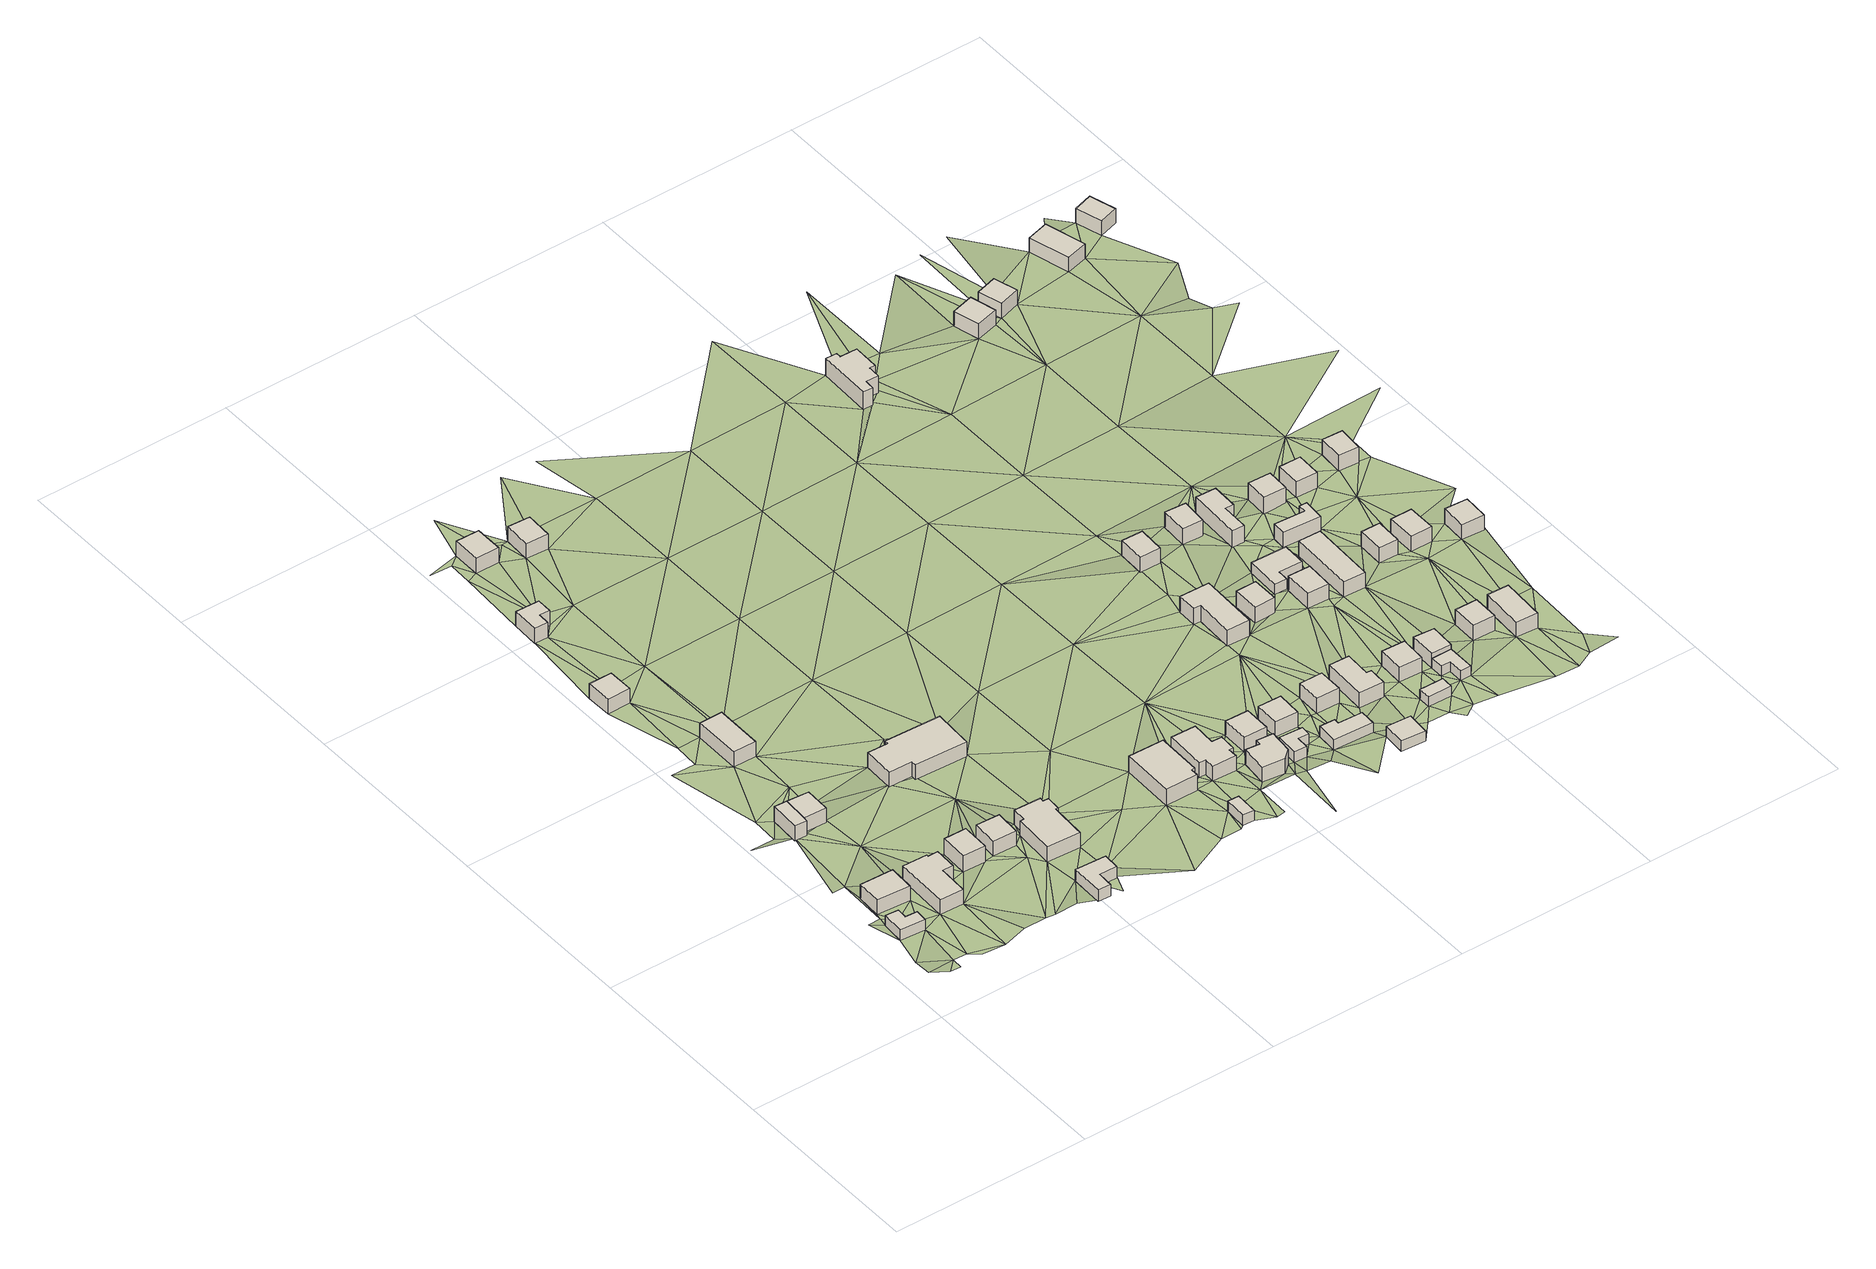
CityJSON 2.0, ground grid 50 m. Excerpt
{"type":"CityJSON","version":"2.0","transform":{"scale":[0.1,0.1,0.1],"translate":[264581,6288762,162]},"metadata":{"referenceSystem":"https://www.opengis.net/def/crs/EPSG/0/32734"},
"CityObjects":{
"building1":{"type":"Building","attributes":{"building":"cabin","building:levels":"1","building_height":2.8,"roof_height":167.55,"ground_height":164.75,"plus_code":"4FRWFFP8+559"},"geometry":[{"type":"Solid","lod":"1","boundaries":[[[[0,1,2,3]],[[1,4,5,2]],[[4,6,7,5]],[[6,8,9,7]],[[8,10,11,9]],[[10,0,3,11]],[[3,2,5,7,9,11]],[[10,8,6,4,1,0]]]]}]},
"building2":{"type":"Building","attributes":{"address":"75 Palm Lane Mamre 7347 Cape Town","building":"house","building:levels":"1","building_height":4.1,"roof_height":168.85,"ground_height":164.75,"plus_code":"4FRWFFP8+662"},"geometry":[{"type":"Solid","lod":"1","boundaries":[[[[12,13,14,15]],[[13,16,17,14]],[[16,18,19,17]],[[18,12,15,19]],[[15,14,17,19]],[[18,16,13,12]]]]}]},
"building3":{"type":"Building","attributes":{"address":"Mamre 7347 Cape Town","building":"garage","building:levels":"1","building_height":4.1,"roof_height":167.62,"ground_height":163.52,"plus_code":"4FRWFFP8+866"},"geometry":[{"type":"Solid","lod":"1","boundaries":[[[[20,21,22,23]],[[21,24,25,22]],[[24,26,27,25]],[[26,28,29,27]],[[28,20,23,29]],[[23,22,25,27,29]],[[28,26,24,21,20]]]]}]},
"building4":{"type":"Building","attributes":{"address":"77 Palm Lane Mamre 7347 Cape Town","building":"house","building:levels":"1","building_height":4.1,"roof_height":168.85,"ground_height":164.75,"plus_code":"4FRWFFP8+56H"},"geometry":[{"type":"Solid","lod":"1","boundaries":[[[[30,31,32,33]],[[31,34,35,32]],[[34,36,37,35]],[[36,38,39,37]],[[38,40,41,39]],[[40,42,43,41]],[[42,44,45,43]],[[44,30,33,45]],[[33,32,35,37,39,41,43,45]],[[44,42,40,38,36,34,31,30]]]]}]},
"building5":{"type":"Building","attributes":{"address":"76 Palm Lane Mamre 7347 Cape Town","building":"house","building:levels":"1","building_height":4.1,"roof_height":167.62,"ground_height":163.52,"plus_code":"4FRWFFP8+868"},"geometry":[{"type":"Solid","lod":"1","boundaries":[[[[20,28,29,23]],[[28,46,47,29]],[[46,48,49,47]],[[48,20,23,49]],[[23,29,47,49]],[[48,46,28,20]]]]}]},
"building6":{"type":"Building","attributes":{"address":"18 Olyf Lane Mamre 7347 Cape Town","building":"house","building:levels":"1","building_height":4.1,"roof_height":167.04,"ground_height":162.94,"plus_code":"4FRWFFP8+G5H"},"geometry":[{"type":"Solid","lod":"1","boundaries":[[[[50,51,52,53]],[[51,54,55,52]],[[54,56,57,55]],[[56,50,53,57]],[[53,52,55,57]],[[56,54,51,50]]]]}]},
"building7":{"type":"Building","attributes":{"address":"79 Palm Lane Mamre 7347 Cape Town","building":"house","building:levels":"1","building_height":4.1,"roof_height":169.18,"ground_height":165.08,"plus_code":"4FRWFFP8+682"},"geometry":[{"type":"Solid","lod":"1","boundaries":[[[[58,59,60,61]],[[59,62,63,60]],[[62,64,65,63]],[[64,58,61,65]],[[61,60,63,65]],[[64,62,59,58]]]]}]},
"building8":{"type":"Building","attributes":{"address":"Olyf Lane Mamre 7347 Cape Town","building":"house","building:levels":"1","building_height":4.1,"roof_height":167.19,"ground_height":163.09,"plus_code":"4FRWFFP8+C6G"},"geometry":[{"type":"Solid","lod":"1","boundaries":[[[[66,67,68,69]],[[67,70,71,68]],[[70,72,73,71]],[[72,66,69,73]],[[69,68,71,73]],[[72,70,67,66]]]]}]},
"building9":{"type":"Building","attributes":{"address":"81 Palm Lane Mamre 7347 Cape Town","building":"house","building:levels":"1","building_height":4.1,"roof_height":169.18,"ground_height":165.08,"plus_code":"4FRWFFP8+684"},"geometry":[{"type":"Solid","lod":"1","boundaries":[[[[74,75,76,77]],[[75,78,79,76]],[[78,80,81,79]],[[80,74,77,81]],[[77,76,79,81]],[[80,78,75,74]]]]}]},
"building10":{"type":"Building","attributes":{"address":"11 Manna Lane Mamre 7347 Mamre, Cape Town","building":"house","building:levels":"1","building_height":4.1,"roof_height":167.03,"ground_height":162.93,"plus_code":"4FRWFFP8+J6C"},"geometry":[{"type":"Solid","lod":"1","boundaries":[[[[82,83,84,85]],[[83,86,87,84]],[[86,88,89,87]],[[88,90,91,89]],[[90,92,93,91]],[[92,82,85,93]],[[85,84,87,89,91,93]],[[92,90,88,86,83,82]]]]}]},
"building11":{"type":"Building","attributes":{"building":"cabin","building:levels":"1","building_height":2.8,"roof_height":168.33,"ground_height":165.53,"plus_code":"4FRWFFP8+498"},"geometry":[{"type":"Solid","lod":"1","boundaries":[[[[94,95,96,97]],[[95,98,99,96]],[[98,100,101,99]],[[100,102,103,101]],[[102,104,105,103]],[[104,94,97,105]],[[97,96,99,101,103,105]],[[104,102,100,98,95,94]]]]}]},
"building12":{"type":"Building","attributes":{"address":"83 Paradise Lane Mamre 7347 Cape Town","building":"house","building:levels":"1","building_height":4.1,"roof_height":169.18,"ground_height":165.08,"plus_code":"4FRWFFP8+59G"},"geometry":[{"type":"Solid","lod":"1","boundaries":[[[[106,107,108,109]],[[107,110,111,108]],[[110,112,113,111]],[[112,114,115,113]],[[114,116,117,115]],[[116,118,119,117]],[[118,120,121,119]],[[120,122,123,121]],[[122,124,125,123]],[[124,106,109,125]],[[109,108,111,113,115,117,119,121,123,125]],[[124,122,120,118,116,114,112,110,107,106]]]]}]},
"building13":{"type":"Building","attributes":{"address":"36 Manna Lane Mamre 7347 Cape Town","building":"house","building:levels":"1","building_height":4.1,"roof_height":166.88,"ground_height":162.78,"plus_code":"4FRWFFP8+P67"},"geometry":[{"type":"Solid","lod":"1","boundaries":[[[[126,127,128,129]],[[127,130,131,128]],[[130,132,133,131]],[[132,126,129,133]],[[129,128,131,133]],[[132,130,127,126]]]]}]},
"building14":{"type":"Building","attributes":{"address":"Mamre Community Centre Paradise Lane Mamre 7347 Cape Town","building":"yes","building:levels":"1","amenity":"community_centre","building_height":4.1,"roof_height":167.95,"ground_height":163.85,"plus_code":"4FRWFFP8+89C"},"geometry":[{"type":"Solid","lod":"1","boundaries":[[[[134,135,136,137]],[[135,138,139,136]],[[138,140,141,139]],[[140,142,143,141]],[[142,144,145,143]],[[144,146,147,145]],[[146,148,149,147]],[[148,134,137,149]],[[137,136,139,141,143,145,147,149]],[[148,146,144,142,140,138,135,134]]]]}]},
"building15":{"type":"Building","attributes":{"address":"34 Manna Lane Mamre 7347 Cape Town","building":"house","building:levels":"1","building_height":4.1,"roof_height":166.88,"ground_height":162.78,"plus_code":"4FRWFFP8+P73"},"geometry":[{"type":"Solid","lod":"1","boundaries":[[[[150,151,152,153]],[[151,154,155,152]],[[154,156,157,155]],[[156,150,153,157]],[[153,152,155,157]],[[156,154,151,150]]]]}]},
"building16":{"type":"Building","attributes":{"building":"cabin","building:levels":"1","building_height":2.8,"roof_height":168.75,"ground_height":165.95,"plus_code":"4FRWFFP8+4G4"},"geometry":[{"type":"Solid","lod":"1","boundaries":[[[[158,159,160,161]],[[159,162,163,160]],[[162,164,165,163]],[[164,158,161,165]],[[161,160,163,165]],[[164,162,159,158]]]]}]},
"building17":{"type":"Building","attributes":{"address":"87 Palm Lane Mamre 7347 Cape Town","building":"house","building:levels":"1","building_height":4.1,"roof_height":169.77,"ground_height":165.67,"plus_code":"4FRWFFP8+5GJ"},"geometry":[{"type":"Solid","lod":"1","boundaries":[[[[166,167,168,169]],[[167,170,171,168]],[[170,172,173,171]],[[172,174,175,173]],[[174,176,177,175]],[[176,166,169,177]],[[169,168,171,173,175,177]],[[176,174,172,170,167,166]]]]}]},
"building18":{"type":"Building","attributes":{"address":"89 Palm Lane Mamre 7347 Cape Town","building":"house","building:levels":"1","building_height":4.1,"roof_height":169.77,"ground_height":165.67,"plus_code":"4FRWFFP8+5H6"},"geometry":[{"type":"Solid","lod":"1","boundaries":[[[[178,179,180,181]],[[179,182,183,180]],[[182,184,185,183]],[[184,186,187,185]],[[186,188,189,187]],[[188,190,191,189]],[[190,192,193,191]],[[192,194,195,193]],[[194,196,197,195]],[[196,178,181,197]],[[181,180,183,185,187,189,191,193,195,197]],[[196,194,192,190,188,186,184,182,179,178]]]]}]},
"building19":{"type":"Building","attributes":{"building":"house","building:levels":"1","building_height":4.1,"roof_height":169.77,"ground_height":165.67,"plus_code":"4FRWFFP8+4HX"},"geometry":[{"type":"Solid","lod":"1","boundaries":[[[[198,199,200,201]],[[199,202,203,200]],[[202,204,205,203]],[[204,206,207,205]],[[206,208,209,207]],[[208,210,211,209]],[[210,198,201,211]],[[201,200,203,205,207,209,211]],[[210,208,206,204,202,199,198]]]]}]},
"building20":{"type":"Building","attributes":{"address":"91 Palm Lane Mamre 7347 Cape Town","building":"house","building:levels":"1","building_height":4.1,"roof_height":169.77,"ground_height":165.67,"plus_code":"4FRWFFP8+5JC"},"geometry":[{"type":"Solid","lod":"1","boundaries":[[[[212,213,214,215]],[[213,216,217,214]],[[216,218,219,217]],[[218,212,215,219]],[[215,214,217,219]],[[218,216,213,212]]]]}]},
"building21":{"type":"Building","attributes":{"building":"cabin","building:levels":"1","building_height":2.8,"roof_height":168.46,"ground_height":165.66,"plus_code":"4FRWFFP8+4JP"},"geometry":[{"type":"Solid","lod":"1","boundaries":[[[[220,221,222,223]],[[221,224,225,222]],[[224,226,227,225]],[[226,228,229,227]],[[228,230,231,229]],[[230,220,223,231]],[[223,222,225,227,229,231]],[[230,228,226,224,221,220]]]]}]},
"building22":{"type":"Building","attributes":{"address":"93 Palm Lane Mamre 7347 Cape Town","building":"house","building:levels":"1","building_height":4.1,"roof_height":169.76,"ground_height":165.66,"plus_code":"4FRWFFP8+5JH"},"geometry":[{"type":"Solid","lod":"1","boundaries":[[[[232,233,234,235]],[[233,236,237,234]],[[236,238,239,237]],[[238,232,235,239]],[[235,234,237,239]],[[238,236,233,232]]]]}]},
"building23":{"type":"Building","attributes":{"building":"cabin","building:levels":"1","building_height":2.8,"roof_height":168.46,"ground_height":165.66,"plus_code":"4FRWFFP8+4MG"},"geometry":[{"type":"Solid","lod":"1","boundaries":[[[[240,241,242,243]],[[241,244,245,242]],[[244,246,247,245]],[[246,248,249,247]],[[248,250,251,249]],[[250,240,243,251]],[[243,242,245,247,249,251]],[[250,248,246,244,241,240]]]]}]},
"building24":{"type":"Building","attributes":{"address":"95 Palm Lane Mamre 7347 Cape Town","building":"house","building:levels":"1","building_height":4.1,"roof_height":169.76,"ground_height":165.66,"plus_code":"4FRWFFP8+5MH"},"geometry":[{"type":"Solid","lod":"1","boundaries":[[[[252,253,254,255]],[[253,256,257,254]],[[256,258,259,257]],[[258,252,255,259]],[[255,254,257,259]],[[258,256,253,252]]]]}]},
"building25":{"type":"Building","attributes":{"building":"cabin","building:levels":"1","building_height":2.8,"roof_height":168.86,"ground_height":166.06,"plus_code":"4FRWFFP8+3PV"},"geometry":[{"type":"Solid","lod":"1","boundaries":[[[[260,261,262,263]],[[261,264,265,262]],[[264,266,267,265]],[[266,260,263,267]],[[263,262,265,267]],[[266,264,261,260]]]]}]},
"building26":{"type":"Building","attributes":{"address":"82 Palm Lane Mamre 7347 Cape Town","building":"house","building:levels":"1","building_height":4.1,"roof_height":169.67,"ground_height":165.57,"plus_code":"4FRWFFP8+7MP"},"geometry":[{"type":"Solid","lod":"1","boundaries":[[[[268,269,270,271]],[[269,272,273,270]],[[272,274,275,273]],[[274,276,277,275]],[[276,278,279,277]],[[278,268,271,279]],[[271,270,273,275,277,279]],[[278,276,274,272,269,268]]]]}]},
"building27":{"type":"Building","attributes":{"address":"97 Palm Lane Mamre 7347 Cape Town","building":"house","building:levels":"1","building_height":4.1,"roof_height":169.76,"ground_height":165.66,"plus_code":"4FRWFFP8+5PG"},"geometry":[{"type":"Solid","lod":"1","boundaries":[[[[280,281,282,283]],[[281,284,285,282]],[[284,286,287,285]],[[286,288,289,287]],[[288,290,291,289]],[[290,280,283,291]],[[283,282,285,287,289,291]],[[290,288,286,284,281,280]]]]}]},
"building28":{"type":"Building","attributes":{"building":"cabin","building:levels":"1","building_height":2.8,"roof_height":168.95,"ground_height":166.15,"plus_code":"4FRWFFP8+4QF"},"geometry":[{"type":"Solid","lod":"1","boundaries":[[[[292,293,294,295]],[[293,296,297,294]],[[296,298,299,297]],[[298,292,295,299]],[[295,294,297,299]],[[298,296,293,292]]]]}]},
"building29":{"type":"Building","attributes":{"address":"39 Olyf Lane Mamre 7347 Cape Town","building":"house","building:levels":"1","building_height":4.1,"roof_height":168.87,"ground_height":164.77,"plus_code":"4FRWFFP8+9MX"},"geometry":[{"type":"Solid","lod":"1","boundaries":[[[[300,301,302,303]],[[301,304,305,302]],[[304,306,307,305]],[[306,300,303,307]],[[303,302,305,307]],[[306,304,301,300]]]]}]},
"building30":{"type":"Building","attributes":{"address":"84 Palm Lane Mamre 7347 Cape Town","building":"house","building:levels":"1","building_height":4.1,"roof_height":169.67,"ground_height":165.57,"plus_code":"4FRWFFP8+7PW"},"geometry":[{"type":"Solid","lod":"1","boundaries":[[[[308,309,310,311]],[[309,312,313,310]],[[312,314,315,313]],[[314,308,311,315]],[[311,310,313,315]],[[314,312,309,308]]]]}]},
"building31":{"type":"Building","attributes":{"address":"99 Palm Lane Mamre 7347 Cape Town","building":"house","building:levels":"1","building_height":4.1,"roof_height":170.25,"ground_height":166.15,"plus_code":"4FRWFFP8+5Q8"},"geometry":[{"type":"Solid","lod":"1","boundaries":[[[[316,317,318,319]],[[317,320,321,318]],[[320,322,323,321]],[[322,316,319,323]],[[319,318,321,323]],[[322,320,317,316]]]]}]},
"building32":{"type":"Building","attributes":{"building":"cabin","building:levels":"1","building_height":2.8,"roof_height":168.95,"ground_height":166.15,"plus_code":"4FRWFFP8+4RJ"},"geometry":[{"type":"Solid","lod":"1","boundaries":[[[[324,325,326,327]],[[325,328,329,326]],[[328,330,331,329]],[[330,332,333,331]],[[332,334,335,333]],[[334,324,327,335]],[[327,326,329,331,333,335]],[[334,332,330,328,325,324]]]]}]},
"building33":{"type":"Building","attributes":{"address":"101 Palm Lane Mamre 7347 Cape Town","building":"house","building:levels":"1","building_height":4.1,"roof_height":170.25,"ground_height":166.15,"plus_code":"4FRWFFP8+5R6"},"geometry":[{"type":"Solid","lod":"1","boundaries":[[[[324,336,337,338]],[[336,339,340,337]],[[339,325,341,340]],[[325,324,338,341]],[[338,337,340,341]],[[325,339,336,324]]]]}]},
"building34":{"type":"Building","attributes":{"address":"86 Palm Lane Mamre 7347 Cape Town","building":"house","building:levels":"1","building_height":4.1,"roof_height":170.26,"ground_height":166.16,"plus_code":"4FRWFFP8+7QF"},"geometry":[{"type":"Solid","lod":"1","boundaries":[[[[342,343,344,345]],[[343,346,347,344]],[[346,348,349,347]],[[348,342,345,349]],[[345,344,347,349]],[[348,346,343,342]]]]}]},
"building35":{"type":"Building","attributes":{"address":"26 Manna Lane Mamre 7347 Cape Town","building":"house","building:levels":"1","building_height":4.1,"roof_height":168.48,"ground_height":164.38,"plus_code":"4FRWFFP8+MJX"},"geometry":[{"type":"Solid","lod":"1","boundaries":[[[[350,351,352,353]],[[351,354,355,352]],[[354,356,357,355]],[[356,358,359,357]],[[358,360,361,359]],[[360,362,363,361]],[[362,364,365,363]],[[364,366,367,365]],[[366,368,369,367]],[[368,350,353,369]],[[353,352,355,357,359,361,363,365,367,369]],[[368,366,364,362,360,358,356,354,351,350]]]]}]},
"building36":{"type":"Building","attributes":{"building":"cabin","building:levels":"1","building_height":2.8,"roof_height":168.88,"ground_height":166.08,"plus_code":"4FRWFFP8+8Q7"},"geometry":[{"type":"Solid","lod":"1","boundaries":[[[[370,371,372,373]],[[371,374,375,372]],[[374,376,377,375]],[[376,378,379,377]],[[378,380,381,379]],[[380,370,373,381]],[[373,372,375,377,379,381]],[[380,378,376,374,371,370]]]]}]},
"building37":{"type":"Building","attributes":{"address":"37 Olyf Lane Mamre 7347 Cape Town","building":"house","building:levels":"1","building_height":4.1,"roof_height":169.69,"ground_height":165.59,"plus_code":"4FRWFFP8+9PX"},"geometry":[{"type":"Solid","lod":"1","boundaries":[[[[382,383,384,385]],[[383,386,387,384]],[[386,388,389,387]],[[388,382,385,389]],[[385,384,387,389]],[[388,386,383,382]]]]}]},
"building38":{"type":"Building","attributes":{"address":"35 Olyf Lane Mamre 7347 Cape Town","building":"house","building:levels":"1","building_height":4.1,"roof_height":170.18,"ground_height":166.08,"plus_code":"4FRWFFP8+9QF"},"geometry":[{"type":"Solid","lod":"1","boundaries":[[[[390,391,392,393]],[[391,394,395,392]],[[394,396,397,395]],[[396,398,399,397]],[[398,400,401,399]],[[400,390,393,401]],[[393,392,395,397,399,401]],[[400,398,396,394,391,390]]]]}]},
"building39":{"type":"Building","attributes":{"address":"88 Palm Lane Mamre 7347 Cape Town","building":"house","building:levels":"1","building_height":4.1,"roof_height":170.26,"ground_height":166.16,"plus_code":"4FRWFFP8+7RJ"},"geometry":[{"type":"Solid","lod":"1","boundaries":[[[[402,403,404,405]],[[403,406,407,404]],[[406,408,409,407]],[[408,402,405,409]],[[405,404,407,409]],[[408,406,403,402]]]]}]},
"building40":{"type":"Building","attributes":{"address":"103 Palm Lane Mamre 7347 Cape Town","building":"house","building:levels":"1","building_height":4.1,"roof_height":170.77,"ground_height":166.67,"plus_code":"4FRWFFP8+5V6"},"geometry":[{"type":"Solid","lod":"1","boundaries":[[[[410,411,412,413]],[[411,414,415,412]],[[414,416,417,415]],[[416,410,413,417]],[[413,412,415,417]],[[416,414,411,410]]]]}]},
"building41":{"type":"Building","attributes":{"building":"yes","building:levels":"1","building_height":4.1,"roof_height":170.18,"ground_height":166.08,"plus_code":"4FRWFFP8+8RM"},"geometry":[{"type":"Solid","lod":"1","boundaries":[[[[418,419,420,421]],[[419,422,423,420]],[[422,424,425,423]],[[424,426,427,425]],[[426,428,429,427]],[[428,418,421,429]],[[421,420,423,425,427,429]],[[428,426,424,422,419,418]]]]}]},
"building42":{"type":"Building","attributes":{"address":"105 Palm Lane Mamre 7347 Cape Town","building":"house","building:levels":"1","building_height":4.1,"roof_height":170.77,"ground_height":166.67,"plus_code":"4FRWFFP8+5V5"},"geometry":[{"type":"Solid","lod":"1","boundaries":[[[[430,431,432,433]],[[431,434,435,432]],[[434,436,437,435]],[[436,430,433,437]],[[433,432,435,437]],[[436,434,431,430]]]]}]},
"building43":{"type":"Building","attributes":{"address":"33 Olyf Lane Mamre 7347 Cape Town","building":"house","building:levels":"1","building_height":4.1,"roof_height":170.18,"ground_height":166.08,"plus_code":"4FRWFFP8+9RP"},"geometry":[{"type":"Solid","lod":"1","boundaries":[[[[438,439,440,441]],[[439,442,443,440]],[[442,444,445,443]],[[444,438,441,445]],[[441,440,443,445]],[[444,442,439,438]]]]}]},
"building44":{"type":"Building","attributes":{"address":"90 Palm Lane Mamre 7347 Cape Town","building":"house","building:levels":"1","building_height":4.1,"roof_height":170.75,"ground_height":166.65,"plus_code":"4FRWFFP8+7VJ"},"geometry":[{"type":"Solid","lod":"1","boundaries":[[[[446,447,448,449]],[[447,450,451,448]],[[450,452,453,451]],[[452,446,449,453]],[[449,448,451,453]],[[452,450,447,446]]]]}]},
"building45":{"type":"Building","attributes":{"address":"92 Palm Lane Mamre 7347 Cape Town","building":"house","building:levels":"1","building_height":4.1,"roof_height":170.75,"ground_height":166.65,"plus_code":"4FRWFFP8+7VH"},"geometry":[{"type":"Solid","lod":"1","boundaries":[[[[454,455,456,457]],[[455,458,459,456]],[[458,460,461,459]],[[460,454,457,461]],[[457,456,459,461]],[[460,458,455,454]]]]}]},
"building46":{"type":"Building","attributes":{"address":"31 Olyf Lane Mamre 7347 Cape Town","building":"house","building:levels":"1","building_height":4.1,"roof_height":170.77,"ground_height":166.67,"plus_code":"4FRWFFP8+9VJ"},"geometry":[{"type":"Solid","lod":"1","boundaries":[[[[462,463,464,465]],[[463,466,467,464]],[[466,468,469,467]],[[468,462,465,469]],[[465,464,467,469]],[[468,466,463,462]]]]}]},
"building47":{"type":"Building","attributes":{"address":"Manna Lane 7347 Cape Town","building":"house","building:levels":"1","building_height":4.1,"roof_height":169.44,"ground_height":165.34,"plus_code":"4FRWFFP8+MQP"},"geometry":[{"type":"Solid","lod":"1","boundaries":[[[[470,471,472,473]],[[471,474,475,472]],[[474,476,477,475]],[[476,470,473,477]],[[473,472,475,477]],[[476,474,471,470]]]]}]},
"building48":{"type":"Building","attributes":{"address":"94 Palm Lane Mamre 7347 Cape Town","building":"house","building:levels":"1","building_height":4.1,"roof_height":170.75,"ground_height":166.65,"plus_code":"4FRWFFP8+7W9"},"geometry":[{"type":"Solid","lod":"1","boundaries":[[[[478,479,480,481]],[[479,482,483,480]],[[482,484,485,483]],[[484,478,481,485]],[[481,480,483,485]],[[484,482,479,478]]]]}]},
"building49":{"type":"Building","attributes":{"address":"Manna Lane 7347 Cape Town","building":"house","building:levels":"1","building_height":4.1,"roof_height":169.44,"ground_height":165.34,"plus_code":"4FRWFFP8+MRR"},"geometry":[{"type":"Solid","lod":"1","boundaries":[[[[486,487,488,489]],[[487,490,491,488]],[[490,492,493,491]],[[492,486,489,493]],[[489,488,491,493]],[[492,490,487,486]]]]}]},
"building50":{"type":"Building","attributes":{"address":"29 Olyf Lane Mamre 7347 Cape Town","building":"house","building:levels":"1","building_height":4.1,"roof_height":170.77,"ground_height":166.67,"plus_code":"4FRWFFP8+9WM"},"geometry":[{"type":"Solid","lod":"1","boundaries":[[[[494,495,496,497]],[[495,498,499,496]],[[498,500,501,499]],[[500,494,497,501]],[[497,496,499,501]],[[500,498,495,494]]]]}]},
"building51":{"type":"Building","attributes":{"address":"14 Manna Lane Mamre 7347 Cape Town","building":"house","building:levels":"1","building_height":4.1,"roof_height":169.85,"ground_height":165.75,"plus_code":"4FRWFFP8+PV9"},"geometry":[{"type":"Solid","lod":"1","boundaries":[[[[502,503,504,505]],[[503,506,507,504]],[[506,508,509,507]],[[508,502,505,509]],[[505,504,507,509]],[[508,506,503,502]]]]}]},
"building52":{"type":"Building","attributes":{"address":"12 Manna Lane Mamre 7347 Cape Town","building":"house","building:levels":"1","building_height":4.1,"roof_height":169.85,"ground_height":165.75,"plus_code":"4FRWFFP8+PWH"},"geometry":[{"type":"Solid","lod":"1","boundaries":[[[[510,511,512,513]],[[511,514,515,512]],[[514,516,517,515]],[[516,510,513,517]],[[513,512,515,517]],[[516,514,511,510]]]]}]},
"terrain1":{"type":"TINRelief","geometry":[{"type":"CompositeSurface","lod":"1","boundaries":[[[518,519,520]],[[520,519,521]],[[520,521,522]],[[518,0,10]],[[8,523,10]],[[0,518,520]],[[8,524,523]],[[8,6,524]],[[520,525,0]],[[16,524,6]],[[16,13,524]],[[6,4,1]],[[526,524,13]],[[6,18,16]],[[34,0,525]],[[527,528,525]],[[1,18,6]],[[1,0,34]],[[529,526,530]],[[526,13,12]],[[525,528,34]],[[18,1,34]],[[530,531,532]],[[34,31,18]],[[528,36,34]],[[31,12,18]],[[526,12,533]],[[533,530,526]],[[531,21,534]],[[531,530,21]],[[528,535,36]],[[533,12,31]],[[530,533,536]],[[534,70,537]],[[538,536,539]],[[30,533,31]],[[540,36,535]],[[21,541,534]],[[38,36,40]],[[539,536,533]],[[21,20,541]],[[59,40,36]],[[542,537,70]],[[30,44,42]],[[541,70,534]],[[30,58,533]],[[42,40,59]],[[541,20,48]],[[58,30,42]],[[543,59,36]],[[542,67,544]],[[540,545,36]],[[58,42,59]],[[542,70,67]],[[54,51,544]],[[539,533,546]],[[67,54,544]],[[545,543,36]],[[72,70,541]],[[540,547,107]],[[48,539,546]],[[58,548,533]],[[547,549,102]],[[50,56,550]],[[541,48,140]],[[551,54,67]],[[545,540,107]],[[74,552,543]],[[74,543,75]],[[551,67,66]],[[102,107,547]],[[75,543,545]],[[541,140,72]],[[102,549,553]],[[56,88,550]],[[546,533,548]],[[56,54,554]],[[58,552,548]],[[546,140,48]],[[551,554,54]],[[545,78,75]],[[56,554,88]],[[66,554,551]],[[548,552,74]],[[90,88,92]],[[106,545,107]],[[78,545,106]],[[548,74,80]],[[555,556,557]],[[82,558,559]],[[102,110,107]],[[80,78,106]],[[560,72,140]],[[72,561,66]],[[122,80,106]],[[102,100,110]],[[562,92,88]],[[88,554,562]],[[548,563,546]],[[106,124,122]],[[80,122,548]],[[564,546,563]],[[127,558,82]],[[565,126,566]],[[82,92,562]],[[558,127,565]],[[140,138,135]],[[565,127,126]],[[122,120,548]],[[130,127,82]],[[100,556,567]],[[135,560,140]],[[72,560,561]],[[554,66,568]],[[110,114,112]],[[569,563,548]],[[82,562,151]],[[82,151,130]],[[110,100,570]],[[120,118,116]],[[569,548,120]],[[126,132,571]],[[110,570,114]],[[134,560,135]],[[561,568,66]],[[572,132,130]],[[570,116,114]],[[572,130,151]],[[554,573,562]],[[567,170,100]],[[154,151,562]],[[132,150,571]],[[572,150,132]],[[120,116,574]],[[572,151,150]],[[560,134,561]],[[570,100,170]],[[569,120,574]],[[573,554,568]],[[154,562,573]],[[570,167,116]],[[170,567,575]],[[574,116,167]],[[569,576,134]],[[156,577,150]],[[570,170,167]],[[576,569,574]],[[561,134,578]],[[579,156,154]],[[170,575,164]],[[164,575,580]],[[579,154,573]],[[581,568,561]],[[164,580,158]],[[170,164,582]],[[577,156,579]],[[576,578,134]],[[582,164,162]],[[583,162,159]],[[582,584,585]],[[581,561,578]],[[184,582,162]],[[584,582,184]],[[167,586,574]],[[584,184,179]],[[587,573,568]],[[584,179,588]],[[589,162,583]],[[162,589,184]],[[179,184,182]],[[590,589,583]],[[179,178,588]],[[574,591,576]],[[586,167,588]],[[184,589,186]],[[581,587,568]],[[186,589,206]],[[588,178,586]],[[592,579,573]],[[188,186,190]],[[186,206,204]],[[589,208,206]],[[591,574,586]],[[204,190,186]],[[178,196,586]],[[196,194,192]],[[576,593,578]],[[208,589,594]],[[190,204,216]],[[190,216,192]],[[592,595,579]],[[196,192,213]],[[204,199,216]],[[204,202,199]],[[596,594,597]],[[192,216,213]],[[196,213,586]],[[592,573,587]],[[210,208,594]],[[216,199,218]],[[210,594,224]],[[224,594,596]],[[591,593,576]],[[212,586,213]],[[218,199,198]],[[210,224,221]],[[210,221,198]],[[226,224,596]],[[578,598,581]],[[218,198,221]],[[596,599,226]],[[218,221,236]],[[236,212,218]],[[228,226,230]],[[236,221,220]],[[212,236,233]],[[248,226,599]],[[248,230,226]],[[578,593,598]],[[599,600,248]],[[238,236,220]],[[586,212,601]],[[581,602,587]],[[246,220,230]],[[230,248,246]],[[591,586,274]],[[238,220,246]],[[601,212,233]],[[600,266,248]],[[603,238,246]],[[603,232,238]],[[603,246,244]],[[233,232,601]],[[602,581,598]],[[601,604,586]],[[248,266,250]],[[244,256,603]],[[232,603,253]],[[274,586,604]],[[605,592,587]],[[244,241,240]],[[253,603,256]],[[591,606,593]],[[256,244,258]],[[253,601,232]],[[244,240,258]],[[591,274,272]],[[250,266,607]],[[272,608,591]],[[250,607,240]],[[253,252,601]],[[602,605,587]],[[258,240,284]],[[608,606,591]],[[598,593,609]],[[284,240,610]],[[258,284,281]],[[258,281,252]],[[601,252,281]],[[607,610,240]],[[607,611,612]],[[604,601,613]],[[276,274,604]],[[613,601,281]],[[606,306,593]],[[607,612,614]],[[609,593,306]],[[610,607,296]],[[615,592,605]],[[296,607,614]],[[269,608,272]],[[602,598,616]],[[617,614,612]],[[618,619,620]],[[316,620,610]],[[316,610,296]],[[613,621,309]],[[309,269,613]],[[346,613,281]],[[620,322,618]],[[622,606,608]],[[623,621,613]],[[598,609,616]],[[622,608,269]],[[346,281,618]],[[614,617,624]],[[322,620,316]],[[605,602,350]],[[617,625,626]],[[316,296,317]],[[624,617,626]],[[269,309,627]],[[613,346,623]],[[296,293,317]],[[609,306,304]],[[350,602,628]],[[629,618,322]],[[622,269,382]],[[624,626,332]],[[624,332,293]],[[627,371,269]],[[293,328,317]],[[630,627,623]],[[618,629,346]],[[304,622,382]],[[293,332,328]],[[602,616,631]],[[615,605,368]],[[605,350,368]],[[631,628,602]],[[609,304,632]],[[332,626,633]],[[328,325,317]],[[343,630,623]],[[322,320,629]],[[623,346,343]],[[339,317,325]],[[317,339,320]],[[627,630,371]],[[330,328,332]],[[269,634,382]],[[371,634,269]],[[633,334,332]],[[304,382,632]],[[630,343,635]],[[320,339,629]],[[348,346,629]],[[636,637,628]],[[342,635,343]],[[638,629,339]],[[635,342,378]],[[616,609,639]],[[633,640,334]],[[382,634,641]],[[628,631,636]],[[348,629,638]],[[639,609,632]],[[324,334,416]],[[380,378,342]],[[348,638,342]],[[636,642,643]],[[634,371,644]],[[645,339,336]],[[645,638,339]],[[636,631,642]],[[416,336,324]],[[646,647,648]],[[370,644,371]],[[394,641,634]],[[394,649,641]],[[342,638,406]],[[644,650,634]],[[406,380,342]],[[639,632,649]],[[336,416,414]],[[434,416,334]],[[334,640,434]],[[380,406,370]],[[414,645,336]],[[651,646,642]],[[418,644,370]],[[644,428,650]],[[418,370,406]],[[650,652,653]],[[644,418,428]],[[649,394,639]],[[647,646,654]],[[631,616,655]],[[406,403,418]],[[650,428,656]],[[656,652,650]],[[639,657,616]],[[394,391,639]],[[416,434,410]],[[470,642,631]],[[640,658,434]],[[646,651,654]],[[391,652,439]],[[403,659,418]],[[645,452,403]],[[414,660,645]],[[651,642,470]],[[645,446,452]],[[652,656,439]],[[424,656,428]],[[639,391,439]],[[431,410,434]],[[431,411,410]],[[424,428,426]],[[436,434,658]],[[655,616,657]],[[660,414,411]],[[446,645,660]],[[659,403,452]],[[661,436,658]],[[662,639,439]],[[424,663,656]],[[660,411,431]],[[424,664,663]],[[450,659,452]],[[470,631,655]],[[436,661,665]],[[660,447,446]],[[431,430,660]],[[663,664,666]],[[470,476,651]],[[667,665,661]],[[660,454,447]],[[664,659,668]],[[450,447,460]],[[460,447,454]],[[663,466,662]],[[430,436,669]],[[466,663,666]],[[669,436,665]],[[670,666,664]],[[450,668,659]],[[476,671,651]],[[657,639,672]],[[639,662,672]],[[455,454,660]],[[660,430,478]],[[668,450,460]],[[664,668,670]],[[478,430,669]],[[660,478,455]],[[662,466,672]],[[668,460,458]],[[471,470,655]],[[458,455,484]],[[474,671,476]],[[463,672,466]],[[673,463,670]],[[673,670,668]],[[478,484,455]],[[655,492,471]],[[669,674,478]],[[492,474,471]],[[671,474,675]],[[657,676,655]],[[490,474,492]],[[675,474,490]],[[500,463,673]],[[492,655,486]],[[672,677,657]],[[678,668,458]],[[672,463,500]],[[673,668,679]],[[484,678,458]],[[490,487,675]],[[668,680,679]],[[675,487,681]],[[672,500,498]],[[680,668,678]],[[676,657,677]],[[676,486,655]],[[672,498,682]],[[679,682,498]],[[682,679,680]],[[487,486,506]],[[682,683,672]],[[487,506,684]],[[486,676,508]],[[677,672,685]],[[508,506,486]],[[676,677,686]],[[502,508,676]],[[677,687,686]],[[686,688,676]],[[689,502,676]],[[689,676,688]],[[502,514,503]],[[503,514,690]],[[514,502,516]],[[689,516,502]]]}]}
},
"vertices":[
[131,229,28],[133,261,28],[133,261,56],[131,229,56],[103,263,28],[103,263,56],[105,289,28],[105,289,56],[72,292,28],[72,292,56],[68,234,28],[68,234,56],
[166,390,28],[83,393,28],[83,393,68],[166,390,68],[80,330,28],[80,330,68],[163,325,28],[163,325,68],
[132,715,15],[100,717,15],[100,717,56],[132,715,56],[96,640,15],[96,640,56],[127,638,15],[127,638,56],[128,649,15],[128,649,56],
[253,385,28],[191,387,28],[191,387,68],[253,385,68],[186,250,28],[186,250,68],[246,248,28],[246,248,68],[249,324,28],[249,324,68],[276,323,28],[276,323,68],[278,380,28],[278,380,68],[253,380,28],[253,380,68],
[185,647,15],[185,647,56],[187,711,15],[187,711,56],
[36,1278,9],[37,1213,9],[37,1213,50],[36,1278,50],[95,1214,9],[95,1214,50],[94,1278,9],[94,1278,50],
[311,401,28],[309,331,28],[309,331,72],[311,401,72],[366,329,28],[366,329,72],[368,400,28],[368,400,72],
[201,1033,11],[143,1033,11],[143,1033,52],[201,1033,52],[142,914,11],[142,914,52],[200,913,11],[200,913,52],
[392,396,31],[389,331,31],[389,331,72],[392,396,72],[448,329,31],[448,329,72],[451,393,31],[451,393,72],
[115,1558,9],[55,1560,9],[55,1560,50],[115,1558,50],[53,1491,9],[53,1491,50],[87,1490,9],[87,1490,50],[88,1520,9],[88,1520,50],[114,1519,9],[114,1519,50],
[507,77,31],[509,118,31],[509,118,63],[507,77,63],[553,116,31],[553,116,63],[555,158,31],[555,158,63],[478,162,31],[478,162,63],[475,79,31],[475,79,63],
[474,350,31],[468,247,31],[468,247,72],[474,350,72],[552,243,31],[552,243,72],[557,335,31],[557,335,72],[564,335,31],[564,335,72],[566,372,31],[566,372,72],[552,373,31],[552,373,72],[553,383,31],[553,383,72],[486,386,31],[486,386,72],[484,350,31],[484,350,72],
[94,1820,8],[94,1749,8],[94,1749,49],[94,1820,49],[153,1749,8],[153,1749,49],[153,1819,8],[153,1819,49],
[555,737,18],[414,743,18],[414,743,59],[555,737,59],[414,733,18],[414,733,59],[362,735,18],[362,735,59],[359,656,18],[359,656,59],[418,654,18],[418,654,59],[417,642,18],[417,642,59],[550,636,18],[550,636,59],
[210,1792,8],[207,1723,8],[207,1723,49],[210,1792,49],[263,1721,8],[263,1721,49],[266,1789,8],[266,1789,49],
[863,84,39],[892,82,39],[892,82,68],[863,84,68],[894,139,39],[894,139,68],[866,140,39],[866,140,68],
[870,372,34],[780,374,34],[780,374,78],[870,372,78],[777,239,34],[777,239,78],[859,238,34],[859,238,78],[859,258,34],[859,258,78],[868,258,34],[868,258,78],
[889,369,37],[886,266,37],[886,266,78],[889,369,78],[903,266,37],[903,266,78],[902,240,37],[902,240,78],[962,238,37],[962,238,78],[962,262,37],[962,262,78],[973,262,37],[973,262,78],[975,305,37],[975,305,78],[949,306,37],[949,306,78],[952,367,37],[952,367,78],
[1068,248,37],[1026,252,37],[1026,252,78],[1068,248,78],[1025,238,37],[1025,238,78],[990,242,37],[990,242,78],[983,174,37],[983,174,78],[1039,168,37],[1039,168,78],[1062,187,37],[1062,187,78],
[1071,340,37],[1013,342,37],[1013,342,78],[1071,340,78],[1012,275,37],[1012,275,78],[1070,273,37],[1070,273,78],
[1139,239,37],[1080,243,37],[1080,243,65],[1139,239,65],[1076,185,37],[1076,185,65],[1108,183,37],[1108,183,65],[1110,216,37],[1110,216,65],[1137,214,37],[1137,214,65],
[1155,336,37],[1097,338,37],[1097,338,78],[1155,336,78],[1094,275,37],[1094,275,78],[1152,272,37],[1152,272,78],
[1269,202,37],[1208,205,37],[1208,205,65],[1269,202,65],[1209,218,37],[1209,218,65],[1170,220,37],[1170,220,65],[1167,166,37],[1167,166,65],[1267,161,37],[1267,161,65],
[1270,344,37],[1212,345,37],[1212,345,78],[1270,344,78],[1211,283,37],[1211,283,78],[1269,282,37],[1269,282,78],
[1275,73,41],[1336,68,41],[1336,68,69],[1275,73,69],[1341,127,41],[1341,127,69],[1279,131,41],[1279,131,69],
[1253,574,33],[1258,723,33],[1258,723,77],[1253,574,77],[1183,725,33],[1183,725,77],[1182,675,33],[1182,675,77],[1200,674,33],[1200,674,77],[1196,576,33],[1196,576,77],
[1349,353,37],[1298,355,37],[1298,355,78],[1349,353,78],[1293,243,37],[1293,243,78],[1356,240,37],[1356,240,78],[1358,287,37],[1358,287,78],[1346,288,37],[1346,288,78],
[1468,152,42],[1469,183,42],[1469,183,69],[1468,152,69],[1409,184,42],[1409,184,69],[1409,153,42],[1409,153,69],
[1199,884,28],[1251,883,28],[1251,883,69],[1199,884,69],[1254,950,28],[1254,950,69],[1201,952,28],[1201,952,69],
[1340,667,33],[1288,667,33],[1288,667,77],[1340,667,77],[1288,600,33],[1288,600,77],[1340,600,33],[1340,600,77],
[1408,255,42],[1466,252,42],[1466,252,82],[1408,255,82],[1469,317,42],[1469,317,82],[1411,320,42],[1411,320,82],
[1541,249,42],[1490,249,42],[1490,249,69],[1541,249,69],[1490,217,42],[1490,217,69],[1514,217,42],[1514,217,69],[1514,180,42],[1514,180,69],[1541,180,42],[1541,180,69],
[1544,312,42],[1544,312,82],[1541,249,82],[1492,316,42],[1492,316,82],[1490,249,82],
[1457,632,42],[1402,634,42],[1402,634,83],[1457,632,83],[1399,563,42],[1399,563,83],[1454,561,42],[1454,561,83],
[1062,1672,17],[1087,1671,17],[1087,1671,65],[1062,1672,65],[1088,1696,17],[1088,1696,65],[1120,1695,17],[1120,1695,65],[1121,1726,17],[1121,1726,65],[1135,1726,17],[1135,1726,65],[1137,1793,17],[1137,1793,65],[1094,1794,17],[1094,1794,65],[1094,1807,17],[1094,1807,65],[1066,1808,17],[1066,1808,65],
[1465,726,41],[1375,729,41],[1375,729,69],[1465,726,69],[1372,642,41],[1372,642,69],[1403,641,41],[1403,641,69],[1404,668,41],[1404,668,69],[1463,666,41],[1463,666,69],
[1321,897,33],[1372,894,33],[1372,894,77],[1321,897,77],[1377,960,33],[1377,960,77],[1325,964,33],[1325,964,77],
[1451,890,36],[1453,956,36],[1453,956,82],[1451,890,82],[1402,958,36],[1402,958,82],[1397,823,36],[1397,823,82],[1428,822,36],[1428,822,82],[1430,891,36],[1430,891,82],
[1538,545,41],[1544,710,41],[1544,710,83],[1538,545,83],[1488,712,41],[1488,712,83],[1483,547,41],[1483,547,83],
[1667,262,47],[1668,327,47],[1668,327,88],[1667,262,88],[1612,328,47],[1612,328,88],[1611,263,47],[1611,263,88],
[1479,754,41],[1574,748,41],[1574,748,82],[1479,754,82],[1578,802,41],[1578,802,82],[1559,803,41],[1559,803,82],[1558,783,41],[1558,783,82],[1481,788,41],[1481,788,82],
[1750,324,47],[1696,326,47],[1696,326,88],[1750,324,88],[1690,217,47],[1690,217,88],[1744,214,47],[1744,214,88],
[1575,926,36],[1518,928,36],[1518,928,82],[1575,926,82],[1516,870,36],[1516,870,82],[1573,868,36],[1573,868,82],
[1606,585,47],[1654,584,47],[1654,584,88],[1606,585,88],[1656,650,47],[1656,650,88],[1608,651,47],[1608,651,88],
[1682,574,47],[1737,574,47],[1737,574,88],[1682,574,88],[1737,646,47],[1737,646,88],[1682,646,47],[1682,646,88],
[1651,861,45],[1653,924,45],[1653,924,88],[1651,861,88],[1598,925,45],[1598,925,88],[1597,863,45],[1597,863,88],
[1385,1693,33],[1441,1707,33],[1441,1707,74],[1385,1693,74],[1424,1773,33],[1424,1773,74],[1368,1758,33],[1368,1758,74],
[1791,540,47],[1848,537,47],[1848,537,88],[1791,540,88],[1851,601,47],[1851,601,88],[1794,604,47],[1794,604,88],
[1517,1733,33],[1500,1792,33],[1500,1792,74],[1517,1733,74],[1447,1777,33],[1447,1777,74],[1464,1717,33],[1464,1717,74],
[1721,878,45],[1771,875,45],[1771,875,88],[1721,878,88],[1776,938,45],[1776,938,88],[1725,941,45],[1725,941,88],
[1719,1762,38],[1692,1864,38],[1692,1864,78],[1719,1762,78],[1637,1849,38],[1637,1849,78],[1665,1747,38],[1665,1747,78],
[1840,1814,38],[1821,1880,38],[1821,1880,78],[1840,1814,78],[1773,1865,38],[1773,1865,78],[1792,1800,38],[1792,1800,78],
[52,159,25],[51,113,29],[115,111,32],[87,85,32],[114,84,32],[47,317,25],[77,315,28],[150,110,32],[85,450,21],[176,89,32],[234,85,32],[54,452,19],[96,640,21],[65,670,14],[5,671,14],[192,535,21],[67,738,14],[297,103,32],[127,638,21],[22,971,10],[128,649,21],[185,647,21],[352,100,35],[192,785,15],[82,969,11],[366,329,31],[85,1032,11],[443,285,31],[359,656,24],[375,97,35],[443,535,24],[432,97,35],[53,1491,10],[192,1035,11],[368,400,31],[475,79,35],[192,1290,9],[535,70,35],[553,116,35],[509,118,35],[65,1738,8],[55,1560,10],[443,785,19],[443,1035,14],[192,1540,9],[417,642,24],[418,654,24],[67,1800,8],[12,1802,8],[694,30,38],[443,1290,12],[550,636,24],[694,285,34],[128,1941,7],[192,1790,8],[443,1540,11],[694,535,28],[801,78,38],[694,785,22],[325,1968,7],[694,1035,17],[443,1790,9],[854,77,39],[694,1290,15],[859,238,37],[938,63,39],[868,258,37],[859,258,37],[945,535,32],[694,1540,13],[870,372,37],[963,155,39],[960,66,39],[945,785,25],[694,1790,11],[945,1035,22],[1053,151,39],[416,1964,7],[1077,142,41],[1048,1,39],[945,1290,19],[1138,138,41],[1194,46,41],[1196,535,36],[945,1540,18],[1196,285,37],[1196,576,36],[945,1790,17],[1199,884,33],[1341,127,43],[1196,785,33],[1196,1035,28],[1356,240,42],[1336,68,43],[1375,112,43],[1253,574,36],[1409,153,43],[945,2045,14],[1196,1290,24],[1431,110,43],[1349,353,42],[1346,288,42],[1358,287,42],[1288,600,36],[1251,883,33],[1340,600,42],[1468,152,43],[1456,80,43],[1487,101,43],[1340,667,41],[1087,1671,24],[1448,535,42],[1372,642,42],[1196,1540,24],[1325,964,36],[1547,93,43],[1397,823,41],[1403,641,42],[1120,1695,24],[1088,1696,24],[1483,547,42],[1448,1035,36],[1678,63,48],[1372,894,41],[1135,1726,24],[1121,1726,24],[1448,785,41],[1538,545,42],[1137,1793,24],[1094,1807,24],[1094,1794,24],[1377,960,36],[1428,822,41],[1196,1790,24],[1451,890,41],[1430,891,41],[1196,2045,22],[1448,1540,31],[1516,870,41],[1448,1290,30],[1738,60,48],[1574,748,47],[1698,535,46],[1782,82,48],[1575,926,45],[1573,868,47],[1578,802,47],[1807,141,48],[1597,863,47],[1855,79,56],[1698,785,47],[1813,324,47],[1651,861,47],[1372,1967,31],[1698,1035,45],[1721,878,47],[1848,537,53],[1448,1790,33],[1698,1540,39],[1698,1290,41],[1878,677,52],[1771,875,47],[1801,872,47],[1454,1988,31],[1803,938,45],[1950,1035,51],[1533,2000,31],[1956,1188,48],[1830,1464,45],[1885,1441,45],[1814,1524,39],[1861,1625,45],[1731,1921,35]
]}
